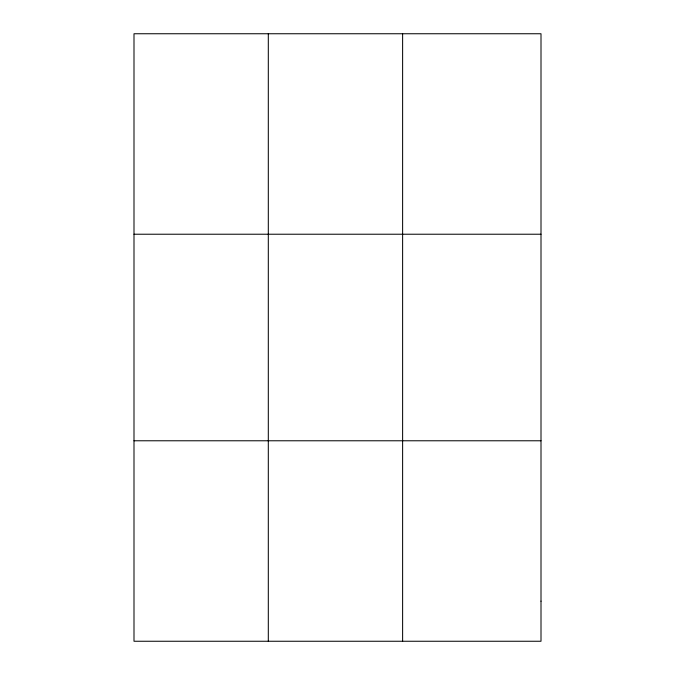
<?xml version="1.0" encoding="UTF-8"?>
<svg xmlns="http://www.w3.org/2000/svg" width="675" height="675" viewBox="0 0 675 675"><rect width="100%" height="100%" fill="white"/><g stroke="black" fill="none" stroke-linecap="round" stroke-linejoin="round"><path stroke-width="1.01" d="M268.304 33.75L268.304 641.25M402.621 33.75L402.621 641.25M133.996 234.225L541.004 234.225M133.996 440.775L541.004 440.775M541.004 601.155L541.004 641.25L133.996 641.25L133.996 33.75L541.004 33.75L541.004 601.155"/></g></svg>
